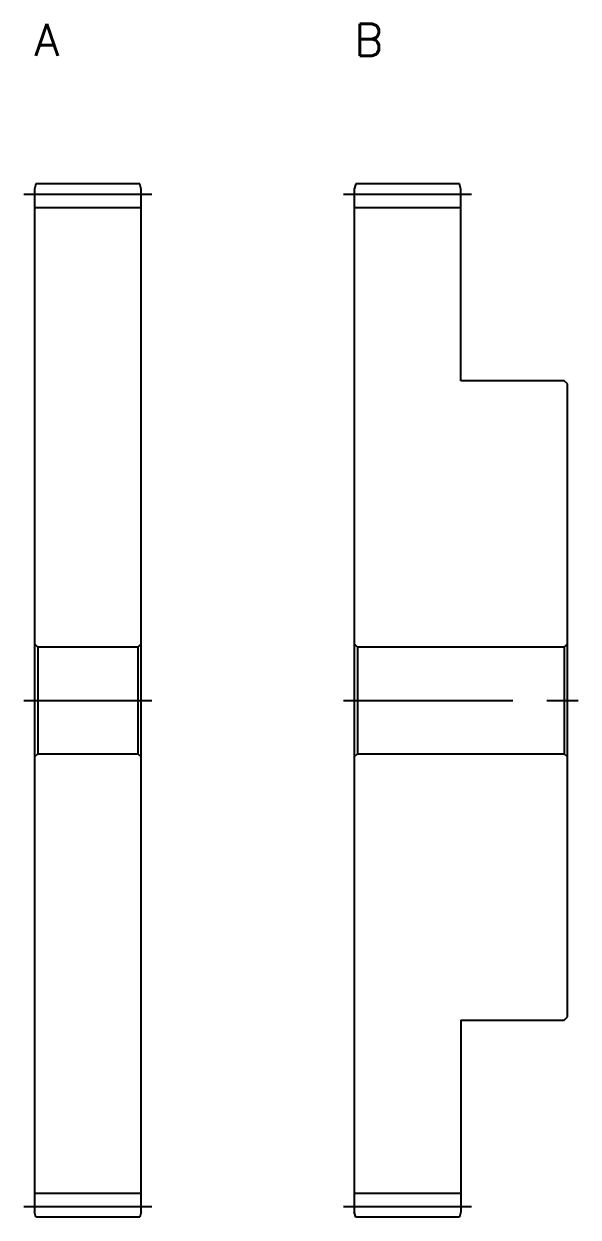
# Model space of a CAD drawing. Extents: x -1 to 168, y -13 to 122.
# Drawn here: x 116 to 168, y 10 to 122 of the extents above; entities that cross this region are included whole.
import ezdxf

# ---------------------------------------------------------------- set-up
doc = ezdxf.new("R2010")
doc.units = 0
doc.header["$LTSCALE"] = 0.5
doc.linetypes.add('CENTER', pattern=[50.8, 31.75, -6.35, 6.35, -6.35])
for name, color, linetype in [('MSM_CENTER', 1, 'CENTER'), ('MSM_CONTINUOUS', 7, 'CONTINUOUS'), ('MSM_PART_NUMBER', 7, 'CONTINUOUS')]:
    doc.layers.add(name, color=color, linetype=linetype)
doc.styles.get("Standard").update_dxf_attribs({"font": 'txt.shx', "height": 2, "bigfont": 'bigfont.shx'})

# ---------------------------------------------------------------- blocks, each defined once
blk = doc.blocks.new('*U6')
at = {"layer": 'MSM_PART_NUMBER'}
blk.add_text('A', height=3, dxfattribs=at).set_placement((117, 119))
blk = doc.blocks.new('*U7')
at = {"layer": 'MSM_PART_NUMBER'}
blk.add_text('B', height=3, dxfattribs=at).set_placement((147, 119))

msp = doc.modelspace()

# ---------------------------------------------------------------- linework, layer by layer
at = {"layer": 'MSM_CENTER'}
for p, q in [((116, 106), (128, 106)), ((146, 106), (158, 106)), ((116, 58.5), (128, 58.5)), ((146, 58.5), (168, 58.5)), ((116, 11), (128, 11)), ((146, 11), (158, 11))]:
    msp.add_line(p, q, dxfattribs=at)
at = {"layer": 'MSM_CONTINUOUS'}
for p, q in [((117.13, 107), (117, 106.5)), ((117, 106.5), (117, 10.5)), ((126.87, 107), (117.13, 107)), ((127, 106.5), (126.87, 107)), ((127, 10.5), (127, 106.5)), ((147.13, 107), (147, 106.5)), ((147, 106.5), (147, 10.5)), ((156.87, 107), (147.13, 107)), ((157, 106.5), (156.87, 107)), ((157, 88.5), (157, 106.5)), ((117, 104.75), (127, 104.75)), ((147, 104.75), (157, 104.75)), ((166.7, 88.5), (157, 88.5)), ((167, 88.2), (166.7, 88.5)), ((167, 28.8), (167, 88.2)), ((117, 63.8), (117.3, 63.5)), ((117.3, 63.5), (117.3, 53.5)), ((126.7, 63.5), (117.3, 63.5)), ((126.7, 63.5), (127, 63.8)), ((126.7, 63.5), (126.7, 53.5)), ((147, 63.8), (147.3, 63.5)), ((147.3, 63.5), (147.3, 53.5)), ((166.7, 63.5), (147.3, 63.5)), ((166.7, 63.5), (167, 63.8)), ((166.7, 63.5), (166.7, 53.5)), ((117.3, 53.5), (117, 53.2)), ((117.3, 53.5), (126.7, 53.5)), ((127, 53.2), (126.7, 53.5)), ((147.3, 53.5), (147, 53.2)), ((147.3, 53.5), (166.7, 53.5)), ((167, 53.2), (166.7, 53.5)), ((157, 28.5), (157, 10.5)), ((157, 28.5), (166.7, 28.5)), ((166.7, 28.5), (167, 28.8)), ((117, 12.25), (127, 12.25)), ((147, 12.25), (157, 12.25)), ((117.13, 10), (117, 10.5)), ((127, 10.5), (126.87, 10)), ((147.13, 10), (147, 10.5)), ((157, 10.5), (156.87, 10)), ((126.87, 10), (117.13, 10)), ((156.87, 10), (147.13, 10))]:
    msp.add_line(p, q, dxfattribs=at)

# ---------------------------------------------------------------- block references
for name in ['*U6', '*U7']:
    msp.add_blockref(name, (0, 0), dxfattribs=at)

doc.saveas('drawing.dxf')
